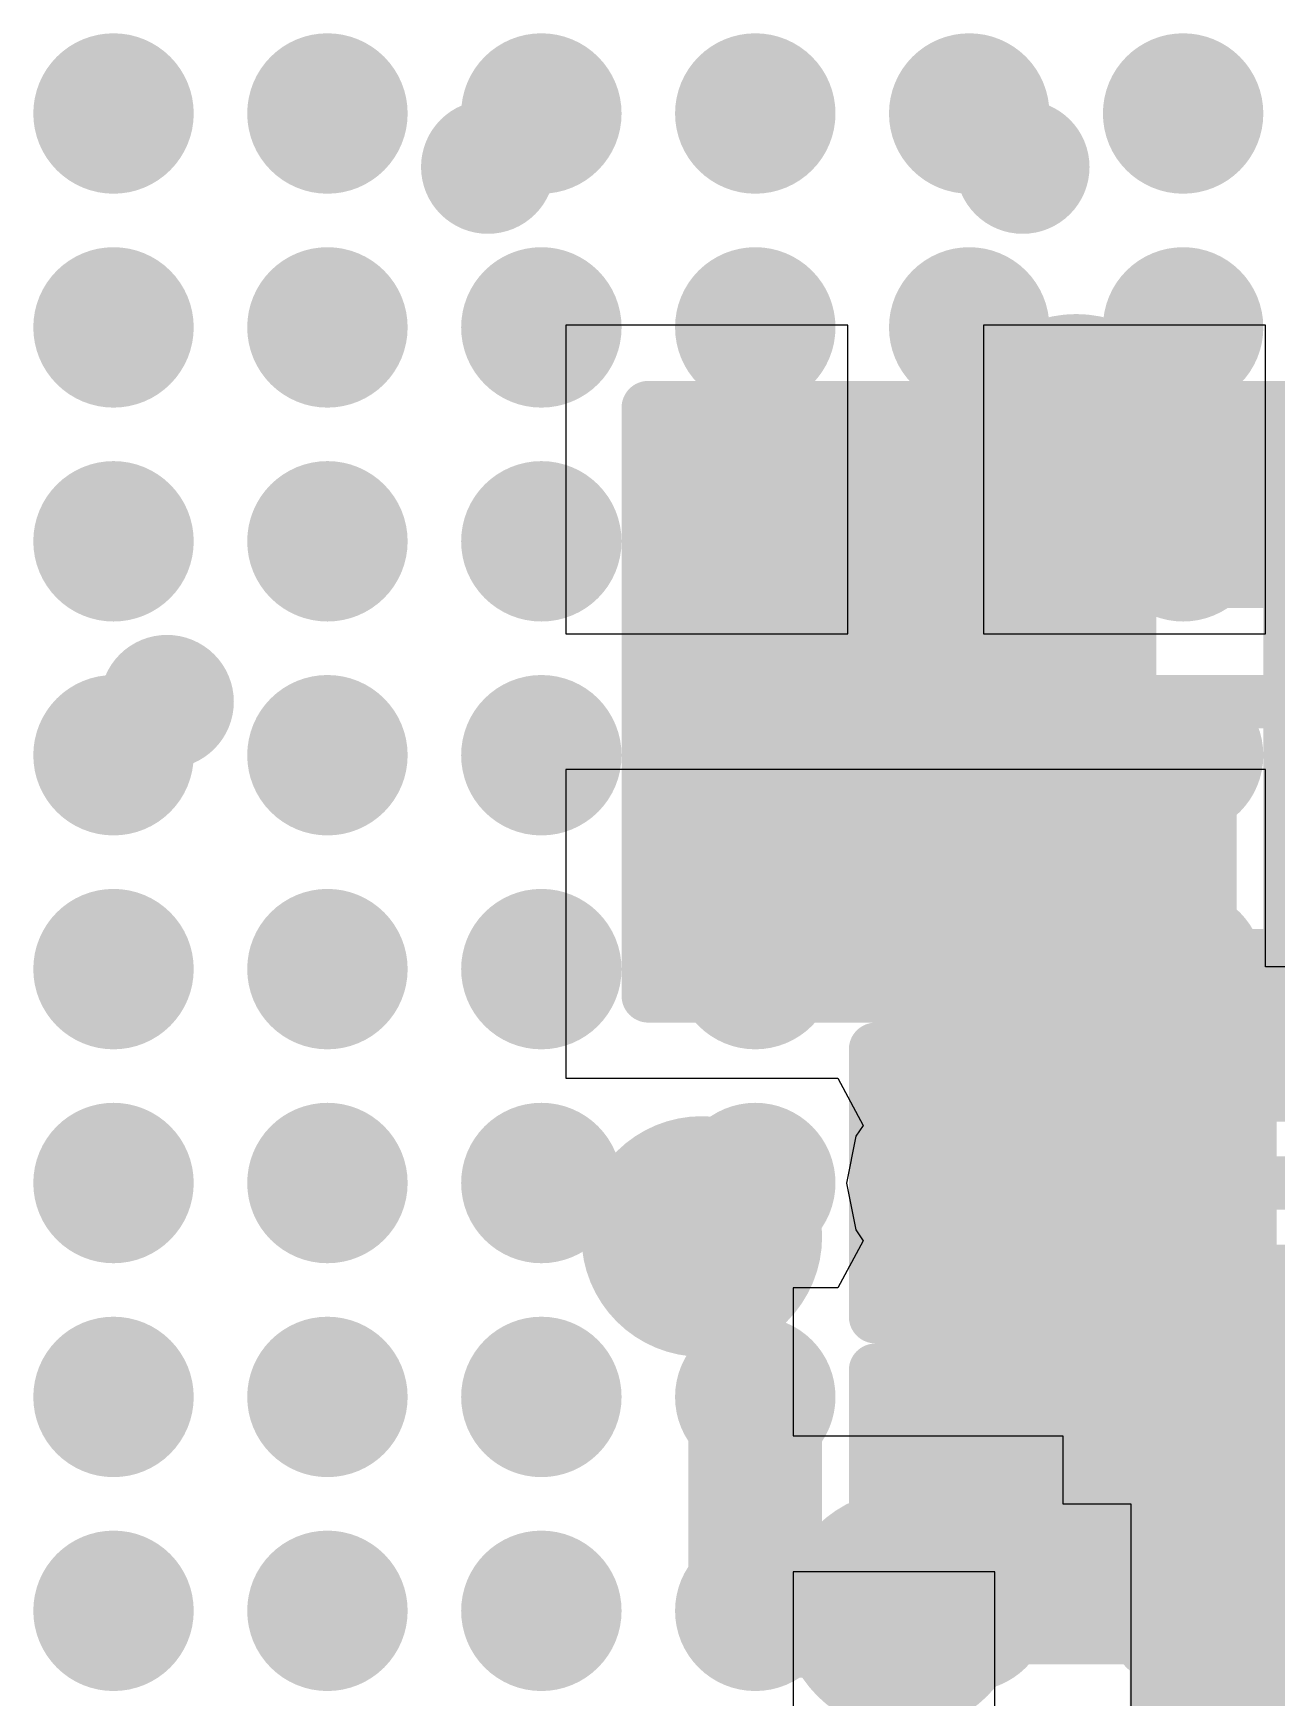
# Model space of a CAD drawing. Header units: millimetres. Extents: x 15 to 120, y 22 to 104.
# Drawn here: x 53.25 to 55.575, y 60.838 to 63.95 of the extents above; entities that cross this region are included whole.
import ezdxf

# ---------------------------------------------------------------- set-up
doc = ezdxf.new("R2010")
doc.units = ezdxf.units.MM
for name, color, linetype in [('BottomLayer', 5, 'Continuous'), ('BottomPaste', 16, 'Continuous'), ('BottomSolder', 6, 'Continuous'), ('Mechanical13', 56, 'Continuous'), ('Mechanical15', 56, 'Continuous'), ('MultiLayer', 9, 'Continuous'), ('TopLayer', 1, 'Continuous'), ('TopPaste', 8, 'Continuous'), ('TopSolder', 216, 'Continuous')]:
    doc.layers.add(name, color=color, linetype=linetype)

msp = doc.modelspace()

# ---------------------------------------------------------------- linework, layer by layer
at = {"layer": 'BottomLayer'}
for p, q in [((54.77299942, 63.40400578), (54.24600022, 63.40400578)), ((54.24600022, 63.40400578), (54.24600022, 62.82700668)), ((54.77299942, 62.82700668), (54.77299942, 63.40400578)), ((55.55399861999999, 63.40400578), (55.02699942, 63.40400578)), ((55.02699942, 63.40400578), (55.02699942, 62.82700668)), ((55.55399861999999, 62.82700668), (55.55399861999999, 63.40400578)), ((54.24600022, 62.82700668), (54.77299942, 62.82700668)), ((55.02699942, 62.82700668), (55.55399861999999, 62.82700668)), ((55.55399861999999, 62.57300668), (54.24600022, 62.57300668)), ((54.24600022, 62.57300668), (54.24600022, 61.99600758)), ((55.55399861999999, 62.20399548), (55.55399861999999, 62.57300668)), ((55.80000016, 62.20399548), (55.55399861999999, 62.20399548)), ((54.24600022, 61.99600758), (54.7542974, 61.99600758)), ((54.7542974, 61.99600758), (54.80143726, 61.9078137)), ((54.80143726, 61.9078137), (54.78805908, 61.88779088)), ((54.78805908, 61.88779088), (54.77059658, 61.80000086)), ((54.77059658, 61.80000086), (54.78805908, 61.71221084)), ((54.80143218, 61.69219818), (54.75429232, 61.6040043)), ((54.78805908, 61.71221084), (54.80143218, 61.69219818)), ((54.75429232, 61.6040043), (54.6709981, 61.6040043)), ((54.6709981, 61.6040043), (54.6709981, 61.3270046)), ((54.6709981, 61.3270046), (55.1749976, 61.3270046)), ((55.1749976, 61.3270046), (55.1749976, 61.2000046)), ((55.1749976, 61.2000046), (55.3019976, 61.2000046)), ((55.3019976, 61.2000046), (55.3019976, 60.7960049)), ((55.0479976, 61.0730046), (54.6709981, 61.0730046)), ((54.6709981, 61.0730046), (54.6709981, 60.7960049)), ((55.0479976, 60.7960049), (55.0479976, 61.0730046))]:
    msp.add_line(p, q, dxfattribs=at)
for points, const_width in [([(54.03750178, 63.6999996, 1), (54.16250025999999, 63.6999996, 1)], 0.12499848), ([(55.03749978, 63.6999996, 1), (55.16249826, 63.6999996, 1)], 0.12499848), ([(54.53750077999999, 63.02499967999999, 1), (54.66249926, 63.02499967999999, 1)], 0.12499848), ([(54.93750252, 63.000001, 1), (55.062501, 63.000001, 1)], 0.12499848), ([(53.43750043999999, 62.70000159999999, 1), (53.56249892, 62.70000159999999, 1)], 0.12499848), ([(54.56250199999999, 62.37500098, 1), (54.68750048, 62.37500098, 1)], 0.12499848), ([(55.11250089999999, 62.37500098, 1), (55.23749938, 62.37500098, 1)], 0.12499848), ([(54.93750252, 61.80000086, 1), (55.062501, 61.80000086, 1)], 0.12499848), ([(55.31249542, 61.79999578, 1), (55.4374939, 61.79999578, 1)], 0.12499848), ([(55.19999374, 61.79999578, 1), (55.29999354, 61.79999578, 1)], 0.0999998), ([(55.32499476, 61.79999578, 1), (55.42499455999999, 61.79999578, 1)], 0.0999998), ([(55.062501, 61.20000206, 1), (55.18749948, 61.20000206, 1)], 0.12499848), ([(55.3125005, 61.20000206, 1), (55.43749897999999, 61.20000206, 1)], 0.12499848)]:
    msp.add_lwpolyline(points, format="xyb", close=True, dxfattribs=dict(at, const_width=const_width))
at = {"layer": 'BottomLayer', "const_width": 0.1999996}
msp.add_lwpolyline([(55.24999364, 61.79999578), (55.37499466, 61.79999578)], dxfattribs=at)
at = {"layer": 'BottomLayer'}
for points in [[(55.29999862, 62.25000757999999), (55.29999862, 63.15000577999999), (54.50000022, 62.25000757999999), (54.50000022, 63.15000577999999)], [(54.92499302, 61.94999548), (54.92499302, 61.64999607999999), (55.42499202, 61.94999548), (55.42499202, 61.64999607999999)], [(55.4249971, 61.0500049), (55.4249971, 61.35000429999999), (54.9249981, 61.0500049), (54.9249981, 61.35000429999999)]]:
    msp.add_solid(points, dxfattribs=at)
at = {"layer": 'BottomPaste'}
for points in [[(55.29999862, 62.25000757999999), (55.29999862, 63.15000577999999), (54.50000022, 62.25000757999999), (54.50000022, 63.15000577999999)], [(55.29999862, 62.25000757999999), (55.29999862, 63.15000577999999), (54.50000022, 62.25000757999999), (54.50000022, 63.15000577999999)], [(54.92499302, 61.94999548), (54.92499302, 61.64999607999999), (55.42499202, 61.94999548), (55.42499202, 61.64999607999999)], [(54.92499302, 61.94999548), (54.92499302, 61.64999607999999), (55.42499202, 61.94999548), (55.42499202, 61.64999607999999)], [(55.4249971, 61.0500049), (55.4249971, 61.35000429999999), (54.9249981, 61.0500049), (54.9249981, 61.35000429999999)], [(55.4249971, 61.0500049), (55.4249971, 61.35000429999999), (54.9249981, 61.0500049), (54.9249981, 61.35000429999999)]]:
    msp.add_solid(points, dxfattribs=at)
at = {"layer": 'BottomSolder'}
for points in [[(55.34999852, 62.20000768), (55.34999852, 63.20000568), (54.45000031999999, 62.20000768), (54.45000031999999, 63.20000568)], [(55.34999852, 62.20000768), (55.34999852, 63.20000568), (54.45000031999999, 62.20000768), (54.45000031999999, 63.20000568)], [(54.87499312, 61.99999537999999), (54.87499312, 61.59999618), (55.47499191999999, 61.99999537999999), (55.47499191999999, 61.59999618)], [(54.87499312, 61.99999537999999), (54.87499312, 61.59999618), (55.47499191999999, 61.99999537999999), (55.47499191999999, 61.59999618)], [(55.47499699999999, 61.00000499999999), (55.47499699999999, 61.4000042), (54.8749982, 61.00000499999999), (54.8749982, 61.4000042)], [(55.47499699999999, 61.00000499999999), (55.47499699999999, 61.4000042), (54.8749982, 61.00000499999999), (54.8749982, 61.4000042)]]:
    msp.add_solid(points, dxfattribs=at)
at = {"layer": 'Mechanical13', "const_width": 0.0999998}
for points in [[(54.7249985, 63.17500699999999), (56.47500007999999, 63.17500699999999)], [(54.7249985, 62.22500635999999), (54.7249985, 63.17500699999999)], [(54.7249985, 62.22500635999999), (56.47500007999999, 62.22500635999999)], [(55.20999372, 61.96499418), (55.84001532, 61.96499418)], [(55.20999372, 61.63499737999999), (55.20999372, 61.96499418)], [(55.20999372, 61.63499737999999), (55.84001532, 61.63499737999999)], [(55.20999879999999, 61.03500365999999), (55.20999879999999, 61.36500554)], [(55.20999879999999, 61.36500554), (55.83999754, 61.36500554)], [(55.20999879999999, 61.03500365999999), (55.83999754, 61.03500365999999)]]:
    msp.add_lwpolyline(points, dxfattribs=at)
at = {"layer": 'Mechanical13', "const_width": 0.0499999}
for points in [[(54.69999982, 63.17500699999999, 1), (54.74999717999999, 63.17500699999999, 1)], [(54.69999982, 63.17500699999999, 1), (54.74999717999999, 63.17500699999999, 1)], [(54.69999982, 62.22500635999999, 1), (54.74999717999999, 62.22500635999999, 1)], [(54.69999982, 62.22500635999999, 1), (54.74999717999999, 62.22500635999999, 1)], [(55.18499504, 61.96499418, 1), (55.2349924, 61.96499418, 1)], [(55.18499504, 61.96499418, 1), (55.2349924, 61.96499418, 1)], [(55.18499504, 61.63499737999999, 1), (55.2349924, 61.63499737999999, 1)], [(55.18499504, 61.63499737999999, 1), (55.2349924, 61.63499737999999, 1)], [(55.18500012, 61.36500554, 1), (55.23499748, 61.36500554, 1)], [(55.18500012, 61.36500554, 1), (55.23499748, 61.36500554, 1)], [(55.18500012, 61.03500365999999, 1), (55.23499748, 61.03500365999999, 1)], [(55.18500012, 61.03500365999999, 1), (55.23499748, 61.03500365999999, 1)]]:
    msp.add_lwpolyline(points, format="xyb", close=True, dxfattribs=at)
at = {"layer": 'Mechanical15', "const_width": 0.0999998}
for points in [[(54.40000042, 63.25000558), (56.79999815999999, 63.25000558)], [(54.40000042, 62.15000524), (54.40000042, 63.25000558)], [(55.59999801999999, 62.22500635999999), (55.59999801999999, 63.17500699999999)], [(55.12500024, 62.70000667999999), (56.07499833999999, 62.70000667999999)], [(54.40000042, 62.15000524), (56.79999815999999, 62.15000524)], [(54.82498052, 62.04998258), (56.22497772, 62.04998258)], [(54.82498052, 61.55000897999999), (54.82498052, 62.04998258)], [(55.52500452, 61.63499737999999), (55.52500452, 61.96499418)], [(55.36000611999999, 61.79999578), (55.69000292, 61.79999578)], [(54.82498052, 61.55000897999999), (56.22497772, 61.55000897999999)], [(54.8249983, 60.9500051), (54.8249983, 61.45000409999999)], [(54.8249983, 61.45000409999999), (56.22499804, 61.45000409999999)], [(55.52499943999999, 61.03500365999999), (55.52499943999999, 61.36500554)], [(55.3599985, 61.2000046), (55.68999784, 61.2000046)], [(54.8249983, 60.9500051), (56.22499804, 60.9500051)]]:
    msp.add_lwpolyline(points, dxfattribs=at)
at = {"layer": 'Mechanical15', "const_width": 0.0499999}
for points in [[(54.37500173999999, 63.25000558, 1), (54.42499909999999, 63.25000558, 1)], [(54.37500173999999, 63.25000558, 1), (54.42499909999999, 63.25000558, 1)], [(55.57499934, 63.17500699999999, 1), (55.6249967, 63.17500699999999, 1)], [(55.10000156, 62.70000667999999, 1), (55.14999891999999, 62.70000667999999, 1)], [(55.57499934, 62.22500635999999, 1), (55.6249967, 62.22500635999999, 1)], [(54.37500173999999, 62.15000524, 1), (54.42499909999999, 62.15000524, 1)], [(54.37500173999999, 62.15000524, 1), (54.42499909999999, 62.15000524, 1)], [(54.79998183999999, 62.04998258, 1), (54.8499792, 62.04998258, 1)], [(54.79998183999999, 62.04998258, 1), (54.8499792, 62.04998258, 1)], [(55.50000584, 61.96499418, 1), (55.5500032, 61.96499418, 1)], [(55.33500744, 61.79999578, 1), (55.3850048, 61.79999578, 1)], [(55.50000584, 61.63499737999999, 1), (55.5500032, 61.63499737999999, 1)], [(54.79998183999999, 61.55000897999999, 1), (54.8499792, 61.55000897999999, 1)], [(54.79998183999999, 61.55000897999999, 1), (54.8499792, 61.55000897999999, 1)], [(54.79999961999999, 61.45000409999999, 1), (54.84999698, 61.45000409999999, 1)], [(54.79999961999999, 61.45000409999999, 1), (54.84999698, 61.45000409999999, 1)], [(55.50000076, 61.36500554, 1), (55.54999812, 61.36500554, 1)], [(55.33499982, 61.2000046, 1), (55.38499718, 61.2000046, 1)], [(55.50000076, 61.03500365999999, 1), (55.54999812, 61.03500365999999, 1)], [(54.79999961999999, 60.9500051, 1), (54.84999698, 60.9500051, 1)], [(54.79999961999999, 60.9500051, 1), (54.84999698, 60.9500051, 1)]]:
    msp.add_lwpolyline(points, format="xyb", close=True, dxfattribs=at)
at = {"layer": 'MultiLayer'}
for points, const_width in [([(53.33750063999999, 63.7999994, 1), (53.46249912, 63.7999994, 1)], 0.12499848), ([(53.73750238, 63.7999994, 1), (53.86250086, 63.7999994, 1)], 0.12499848), ([(54.13750158, 63.80000193999999, 1), (54.26250005999999, 63.80000193999999, 1)], 0.12499848), ([(54.53750077999999, 63.80000193999999, 1), (54.66249926, 63.80000193999999, 1)], 0.12499848), ([(54.93750252, 63.80000193999999, 1), (55.062501, 63.80000193999999, 1)], 0.12499848), ([(55.33750172, 63.80000193999999, 1), (55.46250019999999, 63.80000193999999, 1)], 0.12499848), ([(54.03750178, 63.6999996, 1), (54.16250025999999, 63.6999996, 1)], 0.12499848), ([(55.03749978, 63.6999996, 1), (55.16249826, 63.6999996, 1)], 0.12499848), ([(53.33750063999999, 63.40000019999999, 1), (53.46249912, 63.40000019999999, 1)], 0.12499848), ([(53.73750238, 63.40000019999999, 1), (53.86250086, 63.40000019999999, 1)], 0.12499848), ([(54.13750158, 63.40000019999999, 1), (54.26250005999999, 63.40000019999999, 1)], 0.12499848), ([(54.53750077999999, 63.40000019999999, 1), (54.66249926, 63.40000019999999, 1)], 0.12499848), ([(54.93750252, 63.40000019999999, 1), (55.062501, 63.40000019999999, 1)], 0.12499848), ([(55.33750172, 63.40000019999999, 1), (55.46250019999999, 63.40000019999999, 1)], 0.12499848), ([(55.08750222, 63.2000006, 1), (55.3125005, 63.2000006, 1)], 0.22499828), ([(53.33750063999999, 63.000001, 1), (53.46249912, 63.000001, 1)], 0.12499848), ([(53.73750238, 63.000001, 1), (53.86250086, 63.000001, 1)], 0.12499848), ([(54.13750158, 63.000001, 1), (54.26250005999999, 63.000001, 1)], 0.12499848), ([(54.53750077999999, 63.02499967999999, 1), (54.66249926, 63.02499967999999, 1)], 0.12499848), ([(54.53750077999999, 63.000001, 1), (54.66249926, 63.000001, 1)], 0.12499848), ([(54.93750252, 63.000001, 1), (55.062501, 63.000001, 1)], 0.12499848), ([(54.93750252, 63.000001, 1), (55.062501, 63.000001, 1)], 0.12499848), ([(55.33750172, 63.00000353999999, 1), (55.46250019999999, 63.00000353999999, 1)], 0.12499848), ([(53.43750043999999, 62.70000159999999, 1), (53.56249892, 62.70000159999999, 1)], 0.12499848), ([(53.33750063999999, 62.59999926, 1), (53.46249912, 62.59999926, 1)], 0.12499848), ([(53.73750238, 62.60000179999999, 1), (53.86250086, 62.60000179999999, 1)], 0.12499848), ([(54.13750158, 62.59999926, 1), (54.26250005999999, 62.59999926, 1)], 0.12499848), ([(54.53750077999999, 62.60000179999999, 1), (54.66249926, 62.60000179999999, 1)], 0.12499848), ([(54.93749998, 62.60000179999999, 1), (55.06249845999999, 62.60000179999999, 1)], 0.12499848), ([(55.33750172, 62.60000179999999, 1), (55.46250019999999, 62.60000179999999, 1)], 0.12499848), ([(55.08750222, 62.39999966, 1), (55.3125005, 62.39999966, 1)], 0.22499828), ([(54.56250199999999, 62.37500098, 1), (54.68750048, 62.37500098, 1)], 0.12499848), ([(55.11250089999999, 62.37500098, 1), (55.23749938, 62.37500098, 1)], 0.12499848), ([(53.33750063999999, 62.20000005999999, 1), (53.46249912, 62.20000005999999, 1)], 0.12499848), ([(54.13750158, 62.20000005999999, 1), (54.26250005999999, 62.20000005999999, 1)], 0.12499848), ([(54.53750077999999, 62.20000005999999, 1), (54.66249926, 62.20000005999999, 1)], 0.12499848), ([(54.93749998, 62.2000026, 1), (55.06249845999999, 62.2000026, 1)], 0.12499848), ([(55.33750172, 62.2000026, 1), (55.46250019999999, 62.2000026, 1)], 0.12499848), ([(55.08749967999999, 62.00000046, 1), (55.31249795999999, 62.00000046, 1)], 0.22499828), ([(53.33750063999999, 61.80000086, 1), (53.46249912, 61.80000086, 1)], 0.12499848), ([(53.73750238, 61.80000086, 1), (53.86250086, 61.80000086, 1)], 0.12499848), ([(54.13750158, 61.80000086, 1), (54.26250005999999, 61.80000086, 1)], 0.12499848), ([(54.38750108, 61.70000106, 1), (54.61249935999999, 61.70000106, 1)], 0.22499828), ([(54.53750077999999, 61.80000086, 1), (54.66249926, 61.80000086, 1)], 0.12499848), ([(54.93749998, 61.80000339999999, 1), (55.06249845999999, 61.80000339999999, 1)], 0.12499848), ([(54.93750252, 61.80000086, 1), (55.062501, 61.80000086, 1)], 0.12499848), ([(55.31249542, 61.79999578, 1), (55.4374939, 61.79999578, 1)], 0.12499848), ([(55.33750172, 61.80000339999999, 1), (55.46250019999999, 61.80000339999999, 1)], 0.12499848), ([(55.08750222, 61.57500004, 1), (55.3125005, 61.57500004, 1)], 0.22499828), ([(53.33750063999999, 61.40000165999999, 1), (53.46249912, 61.40000165999999, 1)], 0.12499848), ([(53.73750238, 61.40000165999999, 1), (53.86250086, 61.40000165999999, 1)], 0.12499848), ([(54.13750158, 61.40000165999999, 1), (54.26250005999999, 61.40000165999999, 1)], 0.12499848), ([(54.53750077999999, 61.40000165999999, 1), (54.66249926, 61.40000165999999, 1)], 0.12499848), ([(54.93749998, 61.40000165999999, 1), (55.06249845999999, 61.40000165999999, 1)], 0.12499848), ([(55.33750172, 61.40000165999999, 1), (55.46250019999999, 61.40000165999999, 1)], 0.12499848), ([(55.48750141999999, 61.20000206, 1), (55.7124997, 61.20000206, 1)], 0.22499828), ([(55.062501, 61.20000206, 1), (55.18749948, 61.20000206, 1)], 0.12499848), ([(55.3125005, 61.20000206, 1), (55.43749897999999, 61.20000206, 1)], 0.12499848), ([(54.7625016, 60.99999991999999, 1), (54.98749987999999, 60.99999991999999, 1)], 0.22499828), ([(53.33750063999999, 60.99999991999999, 1), (53.46249912, 60.99999991999999, 1)], 0.12499848), ([(53.73750238, 60.99999991999999, 1), (53.86250086, 60.99999991999999, 1)], 0.12499848), ([(54.13750158, 60.99999991999999, 1), (54.26250005999999, 60.99999991999999, 1)], 0.12499848), ([(54.53750077999999, 61.00000246, 1), (54.66249926, 61.00000246, 1)], 0.12499848), ([(54.93749998, 61.00000246, 1), (55.06249845999999, 61.00000246, 1)], 0.12499848), ([(55.33750172, 61.00000246, 1), (55.46250019999999, 61.00000246, 1)], 0.12499848), ([(55.48750141999999, 60.80000032, 1), (55.7124997, 60.80000032, 1)], 0.22499828)]:
    msp.add_lwpolyline(points, format="xyb", close=True, dxfattribs=dict(at, const_width=const_width))
at = {"layer": 'TopLayer'}
for points, const_width in [([(53.3250013, 63.80000193999999, 1), (53.47499845999999, 63.80000193999999, 1)], 0.1499997), ([(53.7250005, 63.80000193999999, 1), (53.87499766, 63.80000193999999, 1)], 0.1499997), ([(54.12500223999999, 63.80000193999999, 1), (54.2749994, 63.80000193999999, 1)], 0.1499997), ([(54.52500144, 63.80000193999999, 1), (54.6749986, 63.80000193999999, 1)], 0.1499997), ([(54.92500064, 63.80000193999999, 1), (55.0749978, 63.80000193999999, 1)], 0.1499997), ([(55.32500237999999, 63.80000193999999, 1), (55.47499954, 63.80000193999999, 1)], 0.1499997), ([(54.13750158, 63.80000193999999, 1), (54.26250005999999, 63.80000193999999, 1)], 0.12499848), ([(54.53750077999999, 63.80000193999999, 1), (54.66249926, 63.80000193999999, 1)], 0.12499848), ([(54.93750252, 63.80000193999999, 1), (55.062501, 63.80000193999999, 1)], 0.12499848), ([(55.33750172, 63.80000193999999, 1), (55.46250019999999, 63.80000193999999, 1)], 0.12499848), ([(53.3250013, 63.40000274, 1), (53.47499845999999, 63.40000274, 1)], 0.1499997), ([(53.7250005, 63.40000274, 1), (53.87499766, 63.40000274, 1)], 0.1499997), ([(54.12500223999999, 63.40000274, 1), (54.2749994, 63.40000274, 1)], 0.1499997), ([(54.52500144, 63.40000274, 1), (54.6749986, 63.40000274, 1)], 0.1499997), ([(54.92500064, 63.40000274, 1), (55.0749978, 63.40000274, 1)], 0.1499997), ([(55.32500237999999, 63.40000274, 1), (55.47499954, 63.40000274, 1)], 0.1499997), ([(54.53750077999999, 63.40000019999999, 1), (54.66249926, 63.40000019999999, 1)], 0.12499848), ([(53.3250013, 63.00000353999999, 1), (53.47499845999999, 63.00000353999999, 1)], 0.1499997), ([(53.7250005, 63.00000353999999, 1), (53.87499766, 63.00000353999999, 1)], 0.1499997), ([(53.73749984, 63.00000353999999, 1), (53.86249832, 63.00000353999999, 1)], 0.12499848), ([(53.73749984, 63.000001, 1), (53.86249832, 63.000001, 1)], 0.12499848), ([(53.73749984, 63.000001, 1), (53.86249832, 63.000001, 1)], 0.12499848), ([(53.73750238, 63.000001, 1), (53.86250086, 63.000001, 1)], 0.12499848), ([(53.73750238, 63.000001, 1), (53.86250086, 63.000001, 1)], 0.12499848), ([(54.12500223999999, 63.00000353999999, 1), (54.2749994, 63.00000353999999, 1)], 0.1499997), ([(54.52500144, 63.00000353999999, 1), (54.6749986, 63.00000353999999, 1)], 0.1499997), ([(54.53750077999999, 63.000001, 1), (54.66249926, 63.000001, 1)], 0.12499848), ([(54.92500064, 63.00000353999999, 1), (55.0749978, 63.00000353999999, 1)], 0.1499997), ([(54.93749998, 63.00000353999999, 1), (55.06249845999999, 63.00000353999999, 1)], 0.12499848), ([(54.93749998, 63.00000353999999, 1), (55.06249845999999, 63.00000353999999, 1)], 0.12499848), ([(54.93749998, 63.000001, 1), (55.06249845999999, 63.000001, 1)], 0.12499848), ([(54.93749998, 63.000001, 1), (55.06249845999999, 63.000001, 1)], 0.12499848), ([(54.93750252, 63.000001, 1), (55.062501, 63.000001, 1)], 0.12499848), ([(54.93750252, 63.000001, 1), (55.062501, 63.000001, 1)], 0.12499848), ([(55.32500237999999, 63.00000353999999, 1), (55.47499954, 63.00000353999999, 1)], 0.1499997), ([(55.33750172, 63.00000353999999, 1), (55.46250019999999, 63.00000353999999, 1)], 0.12499848), ([(55.33750172, 63.00000353999999, 1), (55.46250019999999, 63.00000353999999, 1)], 0.12499848), ([(55.33750172, 63.00000353999999, 1), (55.46250019999999, 63.00000353999999, 1)], 0.12499848), ([(54.58500132, 63.00000353999999, 1), (54.61499872, 63.00000353999999, 1)], 0.02999994), ([(54.58500132, 63.000001, 1), (54.61499872, 63.000001, 1)], 0.02999994), ([(53.3250013, 62.60000179999999, 1), (53.47499845999999, 62.60000179999999, 1)], 0.1499997), ([(53.7250005, 62.60000179999999, 1), (53.87499766, 62.60000179999999, 1)], 0.1499997), ([(54.12500223999999, 62.60000179999999, 1), (54.2749994, 62.60000179999999, 1)], 0.1499997), ([(54.52500144, 62.60000179999999, 1), (54.6749986, 62.60000179999999, 1)], 0.1499997), ([(54.92500064, 62.60000179999999, 1), (55.0749978, 62.60000179999999, 1)], 0.1499997), ([(55.32500237999999, 62.60000179999999, 1), (55.47499954, 62.60000179999999, 1)], 0.1499997), ([(53.73749984, 62.60000179999999, 1), (53.86249832, 62.60000179999999, 1)], 0.12499848), ([(53.73750238, 62.60000179999999, 1), (53.86250086, 62.60000179999999, 1)], 0.12499848), ([(53.73750238, 62.60000179999999, 1), (53.86250086, 62.60000179999999, 1)], 0.12499848), ([(54.53750077999999, 62.60000179999999, 1), (54.66249926, 62.60000179999999, 1)], 0.12499848), ([(54.93749998, 62.60000179999999, 1), (55.06249845999999, 62.60000179999999, 1)], 0.12499848), ([(55.33750172, 62.60000179999999, 1), (55.46250019999999, 62.60000179999999, 1)], 0.12499848), ([(54.94999932, 62.60000179999999, 1), (55.04999912, 62.60000179999999, 1)], 0.0999998), ([(54.94999932, 62.60000179999999, 1), (55.04999912, 62.60000179999999, 1)], 0.0999998), ([(55.35000106, 62.60000179999999, 1), (55.45000086, 62.60000179999999, 1)], 0.0999998), ([(55.35000106, 62.60000179999999, 1), (55.45000086, 62.60000179999999, 1)], 0.0999998), ([(53.3250013, 62.2000026, 1), (53.47499845999999, 62.2000026, 1)], 0.1499997), ([(53.7250005, 62.2000026, 1), (53.87499766, 62.2000026, 1)], 0.1499997), ([(54.12500223999999, 62.2000026, 1), (54.2749994, 62.2000026, 1)], 0.1499997), ([(54.52500144, 62.2000026, 1), (54.6749986, 62.2000026, 1)], 0.1499997), ([(54.92500064, 62.2000026, 1), (55.0749978, 62.2000026, 1)], 0.1499997), ([(55.32500237999999, 62.2000026, 1), (55.47499954, 62.2000026, 1)], 0.1499997), ([(54.13750158, 62.20000005999999, 1), (54.26250005999999, 62.20000005999999, 1)], 0.12499848), ([(54.53750077999999, 62.20000005999999, 1), (54.66249926, 62.20000005999999, 1)], 0.12499848), ([(54.93749998, 62.2000026, 1), (55.06249845999999, 62.2000026, 1)], 0.12499848), ([(55.33750172, 62.2000026, 1), (55.46250019999999, 62.2000026, 1)], 0.12499848), ([(54.55000012, 62.2000026, 1), (54.64999992, 62.2000026, 1)], 0.0999998), ([(54.55000012, 62.20000005999999, 1), (54.64999992, 62.20000005999999, 1)], 0.0999998), ([(54.94999932, 62.2000026, 1), (55.04999912, 62.2000026, 1)], 0.0999998), ([(54.94999932, 62.2000026, 1), (55.04999912, 62.2000026, 1)], 0.0999998), ([(54.94999932, 62.2000026, 1), (55.04999912, 62.2000026, 1)], 0.0999998), ([(55.35000106, 62.2000026, 1), (55.45000086, 62.2000026, 1)], 0.0999998), ([(55.35000106, 62.2000026, 1), (55.45000086, 62.2000026, 1)], 0.0999998), ([(55.35000106, 62.2000026, 1), (55.45000086, 62.2000026, 1)], 0.0999998), ([(54.17500214, 62.2000026, 1), (54.2249995, 62.2000026, 1)], 0.0499999), ([(54.17500214, 62.20000005999999, 1), (54.2249995, 62.20000005999999, 1)], 0.0499999), ([(53.3250013, 61.80000339999999, 1), (53.47499845999999, 61.80000339999999, 1)], 0.1499997), ([(53.7250005, 61.80000339999999, 1), (53.87499766, 61.80000339999999, 1)], 0.1499997), ([(54.12500223999999, 61.80000339999999, 1), (54.2749994, 61.80000339999999, 1)], 0.1499997), ([(54.52500144, 61.80000339999999, 1), (54.6749986, 61.80000339999999, 1)], 0.1499997), ([(54.92500064, 61.80000339999999, 1), (55.0749978, 61.80000339999999, 1)], 0.1499997), ([(55.32500237999999, 61.80000339999999, 1), (55.47499954, 61.80000339999999, 1)], 0.1499997), ([(53.73749984, 61.80000339999999, 1), (53.86249832, 61.80000339999999, 1)], 0.12499848), ([(53.73750238, 61.80000086, 1), (53.86250086, 61.80000086, 1)], 0.12499848), ([(53.73750238, 61.80000086, 1), (53.86250086, 61.80000086, 1)], 0.12499848), ([(54.53750077999999, 61.80000086, 1), (54.66249926, 61.80000086, 1)], 0.12499848), ([(54.93749998, 61.80000339999999, 1), (55.06249845999999, 61.80000339999999, 1)], 0.12499848), ([(55.33750172, 61.80000339999999, 1), (55.46250019999999, 61.80000339999999, 1)], 0.12499848), ([(54.94999932, 61.80000339999999, 1), (55.04999912, 61.80000339999999, 1)], 0.0999998), ([(54.94999932, 61.80000339999999, 1), (55.04999912, 61.80000339999999, 1)], 0.0999998), ([(54.94999932, 61.80000339999999, 1), (55.04999912, 61.80000339999999, 1)], 0.0999998), ([(55.35000106, 61.80000339999999, 1), (55.45000086, 61.80000339999999, 1)], 0.0999998), ([(55.35000106, 61.80000339999999, 1), (55.45000086, 61.80000339999999, 1)], 0.0999998), ([(55.35000106, 61.80000339999999, 1), (55.45000086, 61.80000339999999, 1)], 0.0999998), ([(54.57500134, 61.80000339999999, 1), (54.6249987, 61.80000339999999, 1)], 0.0499999), ([(54.57500134, 61.80000086, 1), (54.6249987, 61.80000086, 1)], 0.0499999), ([(53.3250013, 61.40000165999999, 1), (53.47499845999999, 61.40000165999999, 1)], 0.1499997), ([(53.7250005, 61.40000165999999, 1), (53.87499766, 61.40000165999999, 1)], 0.1499997), ([(54.12500223999999, 61.40000165999999, 1), (54.2749994, 61.40000165999999, 1)], 0.1499997), ([(54.52500144, 61.40000165999999, 1), (54.6749986, 61.40000165999999, 1)], 0.1499997), ([(54.92500064, 61.40000165999999, 1), (55.0749978, 61.40000165999999, 1)], 0.1499997), ([(55.32500237999999, 61.40000165999999, 1), (55.47499954, 61.40000165999999, 1)], 0.1499997), ([(53.33750063999999, 61.40000165999999, 1), (53.46249912, 61.40000165999999, 1)], 0.12499848), ([(54.13750158, 61.40000165999999, 1), (54.26250005999999, 61.40000165999999, 1)], 0.12499848), ([(54.53750077999999, 61.40000165999999, 1), (54.66249926, 61.40000165999999, 1)], 0.12499848), ([(54.53750077999999, 61.40000165999999, 1), (54.66249926, 61.40000165999999, 1)], 0.12499848), ([(54.93749998, 61.40000165999999, 1), (55.06249845999999, 61.40000165999999, 1)], 0.12499848), ([(55.33750172, 61.40000165999999, 1), (55.46250019999999, 61.40000165999999, 1)], 0.12499848), ([(54.94999932, 61.40000165999999, 1), (55.04999912, 61.40000165999999, 1)], 0.0999998), ([(54.94999932, 61.40000165999999, 1), (55.04999912, 61.40000165999999, 1)], 0.0999998), ([(55.35000106, 61.40000165999999, 1), (55.45000086, 61.40000165999999, 1)], 0.0999998), ([(55.35000106, 61.40000165999999, 1), (55.45000086, 61.40000165999999, 1)], 0.0999998), ([(55.35000106, 61.40000165999999, 1), (55.45000086, 61.40000165999999, 1)], 0.0999998), ([(55.35000106, 61.40000165999999, 1), (55.45000086, 61.40000165999999, 1)], 0.0999998), ([(53.3250013, 61.00000246, 1), (53.47499845999999, 61.00000246, 1)], 0.1499997), ([(53.7250005, 61.00000246, 1), (53.87499766, 61.00000246, 1)], 0.1499997), ([(54.12500223999999, 61.00000246, 1), (54.2749994, 61.00000246, 1)], 0.1499997), ([(54.52500144, 61.00000246, 1), (54.6749986, 61.00000246, 1)], 0.1499997), ([(54.92500064, 61.00000246, 1), (55.0749978, 61.00000246, 1)], 0.1499997), ([(55.32500237999999, 61.00000246, 1), (55.47499954, 61.00000246, 1)], 0.1499997), ([(53.33750063999999, 60.99999991999999, 1), (53.46249912, 60.99999991999999, 1)], 0.12499848), ([(54.13750158, 60.99999991999999, 1), (54.26250005999999, 60.99999991999999, 1)], 0.12499848), ([(54.53750077999999, 61.00000246, 1), (54.66249926, 61.00000246, 1)], 0.12499848), ([(54.53750077999999, 61.00000246, 1), (54.66249926, 61.00000246, 1)], 0.12499848), ([(54.53750077999999, 61.00000246, 1), (54.66249926, 61.00000246, 1)], 0.12499848), ([(54.93749998, 61.00000246, 1), (55.06249845999999, 61.00000246, 1)], 0.12499848), ([(54.93749998, 61.00000246, 1), (55.06249845999999, 61.00000246, 1)], 0.12499848), ([(55.33750172, 61.00000246, 1), (55.46250019999999, 61.00000246, 1)], 0.12499848), ([(55.35000106, 61.00000246, 1), (55.45000086, 61.00000246, 1)], 0.0999998), ([(55.35000106, 61.00000246, 1), (55.45000086, 61.00000246, 1)], 0.0999998), ([(55.35000106, 61.00000246, 1), (55.45000086, 61.00000246, 1)], 0.0999998)]:
    msp.add_lwpolyline(points, format="xyb", close=True, dxfattribs=dict(at, const_width=const_width))
for points, const_width in [([(53.79999908, 63.000001), (53.79999908, 63.00000353999999)], 0.2499995), ([(53.79999908, 63.000001), (53.80000162, 63.000001)], 0.2499995), ([(54.99999922, 63.00000353999999), (55.40000096, 63.00000353999999)], 0.2499995), ([(54.99999922, 63.000001), (54.99999922, 63.00000353999999)], 0.2499995), ([(54.99999922, 63.000001), (55.00000176, 63.000001)], 0.2499995), ([(55.40000096, 63.00000353999999), (55.80000016, 63.00000353999999)], 0.2499995), ([(54.60000002, 63.000001), (54.60000002, 63.00000353999999)], 0.05999988), ([(53.79999908, 62.60000179999999), (53.80000162, 62.60000179999999)], 0.2499995), ([(54.99999922, 62.2000026), (54.99999922, 62.60000179999999)], 0.1999996), ([(54.99999922, 62.60000179999999), (55.40000096, 62.60000179999999)], 0.1999996), ([(55.40000096, 62.2000026), (55.40000096, 62.60000179999999)], 0.1999996), ([(54.60000002, 62.20000005999999), (54.60000002, 62.2000026)], 0.1999996), ([(54.99999922, 61.80000339999999), (54.99999922, 62.2000026)], 0.1999996), ([(54.99999922, 62.2000026), (55.40000096, 62.2000026)], 0.1999996), ([(55.40000096, 61.80000339999999), (55.40000096, 62.2000026)], 0.1999996), ([(54.20000082, 62.20000005999999), (54.20000082, 62.2000026)], 0.0999998), ([(53.79999908, 61.80000339999999), (53.80000162, 61.80000086)], 0.2499995), ([(54.99999922, 61.40000165999999), (54.99999922, 61.80000339999999)], 0.1999996), ([(54.99999922, 61.80000339999999), (55.40000096, 61.80000339999999)], 0.1999996), ([(55.40000096, 61.40000165999999), (55.40000096, 61.80000339999999)], 0.1999996), ([(54.60000002, 61.80000086), (54.60000002, 61.80000339999999)], 0.0999998), ([(54.60000002, 61.00000246), (54.60000002, 61.40000165999999)], 0.2499995), ([(54.99999922, 61.40000165999999), (55.40000096, 61.40000165999999)], 0.1999996), ([(55.40000096, 61.00000246), (55.40000096, 61.40000165999999)], 0.1999996), ([(55.40000096, 61.40000165999999), (55.80000016, 61.40000165999999)], 0.1999996), ([(54.60000002, 61.00000246), (54.99999922, 61.00000246)], 0.2499995), ([(55.40000096, 60.60000325999999), (55.40000096, 61.00000246)], 0.1999996), ([(55.40000096, 61.00000246), (55.80000016, 61.00000246)], 0.1999996)]:
    msp.add_lwpolyline(points, dxfattribs=dict(at, const_width=const_width))
at = {"layer": 'TopPaste', "const_width": 0.1499997}
for points in [[(53.3250013, 63.80000193999999, 1), (53.47499845999999, 63.80000193999999, 1)], [(53.3250013, 63.80000193999999, 1), (53.47499845999999, 63.80000193999999, 1)], [(53.7250005, 63.80000193999999, 1), (53.87499766, 63.80000193999999, 1)], [(53.7250005, 63.80000193999999, 1), (53.87499766, 63.80000193999999, 1)], [(54.12500223999999, 63.80000193999999, 1), (54.2749994, 63.80000193999999, 1)], [(54.12500223999999, 63.80000193999999, 1), (54.2749994, 63.80000193999999, 1)], [(54.52500144, 63.80000193999999, 1), (54.6749986, 63.80000193999999, 1)], [(54.52500144, 63.80000193999999, 1), (54.6749986, 63.80000193999999, 1)], [(54.92500064, 63.80000193999999, 1), (55.0749978, 63.80000193999999, 1)], [(54.92500064, 63.80000193999999, 1), (55.0749978, 63.80000193999999, 1)], [(55.32500237999999, 63.80000193999999, 1), (55.47499954, 63.80000193999999, 1)], [(55.32500237999999, 63.80000193999999, 1), (55.47499954, 63.80000193999999, 1)], [(53.3250013, 63.40000274, 1), (53.47499845999999, 63.40000274, 1)], [(53.3250013, 63.40000274, 1), (53.47499845999999, 63.40000274, 1)], [(53.7250005, 63.40000274, 1), (53.87499766, 63.40000274, 1)], [(53.7250005, 63.40000274, 1), (53.87499766, 63.40000274, 1)], [(54.12500223999999, 63.40000274, 1), (54.2749994, 63.40000274, 1)], [(54.12500223999999, 63.40000274, 1), (54.2749994, 63.40000274, 1)], [(54.52500144, 63.40000274, 1), (54.6749986, 63.40000274, 1)], [(54.52500144, 63.40000274, 1), (54.6749986, 63.40000274, 1)], [(54.92500064, 63.40000274, 1), (55.0749978, 63.40000274, 1)], [(54.92500064, 63.40000274, 1), (55.0749978, 63.40000274, 1)], [(55.32500237999999, 63.40000274, 1), (55.47499954, 63.40000274, 1)], [(55.32500237999999, 63.40000274, 1), (55.47499954, 63.40000274, 1)], [(53.3250013, 63.00000353999999, 1), (53.47499845999999, 63.00000353999999, 1)], [(53.3250013, 63.00000353999999, 1), (53.47499845999999, 63.00000353999999, 1)], [(53.7250005, 63.00000353999999, 1), (53.87499766, 63.00000353999999, 1)], [(53.7250005, 63.00000353999999, 1), (53.87499766, 63.00000353999999, 1)], [(54.12500223999999, 63.00000353999999, 1), (54.2749994, 63.00000353999999, 1)], [(54.12500223999999, 63.00000353999999, 1), (54.2749994, 63.00000353999999, 1)], [(54.52500144, 63.00000353999999, 1), (54.6749986, 63.00000353999999, 1)], [(54.52500144, 63.00000353999999, 1), (54.6749986, 63.00000353999999, 1)], [(54.92500064, 63.00000353999999, 1), (55.0749978, 63.00000353999999, 1)], [(54.92500064, 63.00000353999999, 1), (55.0749978, 63.00000353999999, 1)], [(55.32500237999999, 63.00000353999999, 1), (55.47499954, 63.00000353999999, 1)], [(55.32500237999999, 63.00000353999999, 1), (55.47499954, 63.00000353999999, 1)], [(53.3250013, 62.60000179999999, 1), (53.47499845999999, 62.60000179999999, 1)], [(53.3250013, 62.60000179999999, 1), (53.47499845999999, 62.60000179999999, 1)], [(53.7250005, 62.60000179999999, 1), (53.87499766, 62.60000179999999, 1)], [(53.7250005, 62.60000179999999, 1), (53.87499766, 62.60000179999999, 1)], [(54.12500223999999, 62.60000179999999, 1), (54.2749994, 62.60000179999999, 1)], [(54.12500223999999, 62.60000179999999, 1), (54.2749994, 62.60000179999999, 1)], [(54.52500144, 62.60000179999999, 1), (54.6749986, 62.60000179999999, 1)], [(54.52500144, 62.60000179999999, 1), (54.6749986, 62.60000179999999, 1)], [(54.92500064, 62.60000179999999, 1), (55.0749978, 62.60000179999999, 1)], [(54.92500064, 62.60000179999999, 1), (55.0749978, 62.60000179999999, 1)], [(55.32500237999999, 62.60000179999999, 1), (55.47499954, 62.60000179999999, 1)], [(55.32500237999999, 62.60000179999999, 1), (55.47499954, 62.60000179999999, 1)], [(53.3250013, 62.2000026, 1), (53.47499845999999, 62.2000026, 1)], [(53.3250013, 62.2000026, 1), (53.47499845999999, 62.2000026, 1)], [(53.7250005, 62.2000026, 1), (53.87499766, 62.2000026, 1)], [(53.7250005, 62.2000026, 1), (53.87499766, 62.2000026, 1)], [(54.12500223999999, 62.2000026, 1), (54.2749994, 62.2000026, 1)], [(54.12500223999999, 62.2000026, 1), (54.2749994, 62.2000026, 1)], [(54.52500144, 62.2000026, 1), (54.6749986, 62.2000026, 1)], [(54.52500144, 62.2000026, 1), (54.6749986, 62.2000026, 1)], [(54.92500064, 62.2000026, 1), (55.0749978, 62.2000026, 1)], [(54.92500064, 62.2000026, 1), (55.0749978, 62.2000026, 1)], [(55.32500237999999, 62.2000026, 1), (55.47499954, 62.2000026, 1)], [(55.32500237999999, 62.2000026, 1), (55.47499954, 62.2000026, 1)], [(53.3250013, 61.80000339999999, 1), (53.47499845999999, 61.80000339999999, 1)], [(53.3250013, 61.80000339999999, 1), (53.47499845999999, 61.80000339999999, 1)], [(53.7250005, 61.80000339999999, 1), (53.87499766, 61.80000339999999, 1)], [(53.7250005, 61.80000339999999, 1), (53.87499766, 61.80000339999999, 1)], [(54.12500223999999, 61.80000339999999, 1), (54.2749994, 61.80000339999999, 1)], [(54.12500223999999, 61.80000339999999, 1), (54.2749994, 61.80000339999999, 1)], [(54.52500144, 61.80000339999999, 1), (54.6749986, 61.80000339999999, 1)], [(54.52500144, 61.80000339999999, 1), (54.6749986, 61.80000339999999, 1)], [(54.92500064, 61.80000339999999, 1), (55.0749978, 61.80000339999999, 1)], [(54.92500064, 61.80000339999999, 1), (55.0749978, 61.80000339999999, 1)], [(55.32500237999999, 61.80000339999999, 1), (55.47499954, 61.80000339999999, 1)], [(55.32500237999999, 61.80000339999999, 1), (55.47499954, 61.80000339999999, 1)], [(53.3250013, 61.40000165999999, 1), (53.47499845999999, 61.40000165999999, 1)], [(53.3250013, 61.40000165999999, 1), (53.47499845999999, 61.40000165999999, 1)], [(53.7250005, 61.40000165999999, 1), (53.87499766, 61.40000165999999, 1)], [(53.7250005, 61.40000165999999, 1), (53.87499766, 61.40000165999999, 1)], [(54.12500223999999, 61.40000165999999, 1), (54.2749994, 61.40000165999999, 1)], [(54.12500223999999, 61.40000165999999, 1), (54.2749994, 61.40000165999999, 1)], [(54.52500144, 61.40000165999999, 1), (54.6749986, 61.40000165999999, 1)], [(54.52500144, 61.40000165999999, 1), (54.6749986, 61.40000165999999, 1)], [(54.92500064, 61.40000165999999, 1), (55.0749978, 61.40000165999999, 1)], [(54.92500064, 61.40000165999999, 1), (55.0749978, 61.40000165999999, 1)], [(55.32500237999999, 61.40000165999999, 1), (55.47499954, 61.40000165999999, 1)], [(55.32500237999999, 61.40000165999999, 1), (55.47499954, 61.40000165999999, 1)], [(53.3250013, 61.00000246, 1), (53.47499845999999, 61.00000246, 1)], [(53.3250013, 61.00000246, 1), (53.47499845999999, 61.00000246, 1)], [(53.7250005, 61.00000246, 1), (53.87499766, 61.00000246, 1)], [(53.7250005, 61.00000246, 1), (53.87499766, 61.00000246, 1)], [(54.12500223999999, 61.00000246, 1), (54.2749994, 61.00000246, 1)], [(54.12500223999999, 61.00000246, 1), (54.2749994, 61.00000246, 1)], [(54.52500144, 61.00000246, 1), (54.6749986, 61.00000246, 1)], [(54.52500144, 61.00000246, 1), (54.6749986, 61.00000246, 1)], [(54.92500064, 61.00000246, 1), (55.0749978, 61.00000246, 1)], [(54.92500064, 61.00000246, 1), (55.0749978, 61.00000246, 1)], [(55.32500237999999, 61.00000246, 1), (55.47499954, 61.00000246, 1)], [(55.32500237999999, 61.00000246, 1), (55.47499954, 61.00000246, 1)]]:
    msp.add_lwpolyline(points, format="xyb", close=True, dxfattribs=at)
at = {"layer": 'TopSolder', "const_width": 0.10999978}
for points in [[(53.34500126, 63.80000193999999, 1), (53.45499849999999, 63.80000193999999, 1)], [(53.34500126, 63.80000193999999, 1), (53.45499849999999, 63.80000193999999, 1)], [(53.74500046, 63.80000193999999, 1), (53.8549977, 63.80000193999999, 1)], [(53.74500046, 63.80000193999999, 1), (53.8549977, 63.80000193999999, 1)], [(54.1450022, 63.80000193999999, 1), (54.25499944, 63.80000193999999, 1)], [(54.1450022, 63.80000193999999, 1), (54.25499944, 63.80000193999999, 1)], [(54.5450014, 63.80000193999999, 1), (54.65499864, 63.80000193999999, 1)], [(54.5450014, 63.80000193999999, 1), (54.65499864, 63.80000193999999, 1)], [(54.9450006, 63.80000193999999, 1), (55.05499784, 63.80000193999999, 1)], [(54.9450006, 63.80000193999999, 1), (55.05499784, 63.80000193999999, 1)], [(55.34500233999999, 63.80000193999999, 1), (55.45499958, 63.80000193999999, 1)], [(55.34500233999999, 63.80000193999999, 1), (55.45499958, 63.80000193999999, 1)], [(53.34500126, 63.40000274, 1), (53.45499849999999, 63.40000274, 1)], [(53.34500126, 63.40000274, 1), (53.45499849999999, 63.40000274, 1)], [(53.74500046, 63.40000274, 1), (53.8549977, 63.40000274, 1)], [(53.74500046, 63.40000274, 1), (53.8549977, 63.40000274, 1)], [(54.1450022, 63.40000274, 1), (54.25499944, 63.40000274, 1)], [(54.1450022, 63.40000274, 1), (54.25499944, 63.40000274, 1)], [(54.5450014, 63.40000274, 1), (54.65499864, 63.40000274, 1)], [(54.5450014, 63.40000274, 1), (54.65499864, 63.40000274, 1)], [(54.9450006, 63.40000274, 1), (55.05499784, 63.40000274, 1)], [(54.9450006, 63.40000274, 1), (55.05499784, 63.40000274, 1)], [(55.34500233999999, 63.40000274, 1), (55.45499958, 63.40000274, 1)], [(55.34500233999999, 63.40000274, 1), (55.45499958, 63.40000274, 1)], [(53.34500126, 63.00000353999999, 1), (53.45499849999999, 63.00000353999999, 1)], [(53.34500126, 63.00000353999999, 1), (53.45499849999999, 63.00000353999999, 1)], [(53.74500046, 63.00000353999999, 1), (53.8549977, 63.00000353999999, 1)], [(53.74500046, 63.00000353999999, 1), (53.8549977, 63.00000353999999, 1)], [(54.1450022, 63.00000353999999, 1), (54.25499944, 63.00000353999999, 1)], [(54.1450022, 63.00000353999999, 1), (54.25499944, 63.00000353999999, 1)], [(54.5450014, 63.00000353999999, 1), (54.65499864, 63.00000353999999, 1)], [(54.5450014, 63.00000353999999, 1), (54.65499864, 63.00000353999999, 1)], [(54.9450006, 63.00000353999999, 1), (55.05499784, 63.00000353999999, 1)], [(54.9450006, 63.00000353999999, 1), (55.05499784, 63.00000353999999, 1)], [(55.34500233999999, 63.00000353999999, 1), (55.45499958, 63.00000353999999, 1)], [(55.34500233999999, 63.00000353999999, 1), (55.45499958, 63.00000353999999, 1)], [(53.34500126, 62.60000179999999, 1), (53.45499849999999, 62.60000179999999, 1)], [(53.34500126, 62.60000179999999, 1), (53.45499849999999, 62.60000179999999, 1)], [(53.74500046, 62.60000179999999, 1), (53.8549977, 62.60000179999999, 1)], [(53.74500046, 62.60000179999999, 1), (53.8549977, 62.60000179999999, 1)], [(54.1450022, 62.60000179999999, 1), (54.25499944, 62.60000179999999, 1)], [(54.1450022, 62.60000179999999, 1), (54.25499944, 62.60000179999999, 1)], [(54.5450014, 62.60000179999999, 1), (54.65499864, 62.60000179999999, 1)], [(54.5450014, 62.60000179999999, 1), (54.65499864, 62.60000179999999, 1)], [(54.9450006, 62.60000179999999, 1), (55.05499784, 62.60000179999999, 1)], [(54.9450006, 62.60000179999999, 1), (55.05499784, 62.60000179999999, 1)], [(55.34500233999999, 62.60000179999999, 1), (55.45499958, 62.60000179999999, 1)], [(55.34500233999999, 62.60000179999999, 1), (55.45499958, 62.60000179999999, 1)], [(53.34500126, 62.2000026, 1), (53.45499849999999, 62.2000026, 1)], [(53.34500126, 62.2000026, 1), (53.45499849999999, 62.2000026, 1)], [(53.74500046, 62.2000026, 1), (53.8549977, 62.2000026, 1)], [(53.74500046, 62.2000026, 1), (53.8549977, 62.2000026, 1)], [(54.1450022, 62.2000026, 1), (54.25499944, 62.2000026, 1)], [(54.1450022, 62.2000026, 1), (54.25499944, 62.2000026, 1)], [(54.5450014, 62.2000026, 1), (54.65499864, 62.2000026, 1)], [(54.5450014, 62.2000026, 1), (54.65499864, 62.2000026, 1)], [(54.9450006, 62.2000026, 1), (55.05499784, 62.2000026, 1)], [(54.9450006, 62.2000026, 1), (55.05499784, 62.2000026, 1)], [(55.34500233999999, 62.2000026, 1), (55.45499958, 62.2000026, 1)], [(55.34500233999999, 62.2000026, 1), (55.45499958, 62.2000026, 1)], [(53.34500126, 61.80000339999999, 1), (53.45499849999999, 61.80000339999999, 1)], [(53.34500126, 61.80000339999999, 1), (53.45499849999999, 61.80000339999999, 1)], [(53.74500046, 61.80000339999999, 1), (53.8549977, 61.80000339999999, 1)], [(53.74500046, 61.80000339999999, 1), (53.8549977, 61.80000339999999, 1)], [(54.1450022, 61.80000339999999, 1), (54.25499944, 61.80000339999999, 1)], [(54.1450022, 61.80000339999999, 1), (54.25499944, 61.80000339999999, 1)], [(54.5450014, 61.80000339999999, 1), (54.65499864, 61.80000339999999, 1)], [(54.5450014, 61.80000339999999, 1), (54.65499864, 61.80000339999999, 1)], [(54.9450006, 61.80000339999999, 1), (55.05499784, 61.80000339999999, 1)], [(54.9450006, 61.80000339999999, 1), (55.05499784, 61.80000339999999, 1)], [(55.34500233999999, 61.80000339999999, 1), (55.45499958, 61.80000339999999, 1)], [(55.34500233999999, 61.80000339999999, 1), (55.45499958, 61.80000339999999, 1)], [(53.34500126, 61.40000165999999, 1), (53.45499849999999, 61.40000165999999, 1)], [(53.34500126, 61.40000165999999, 1), (53.45499849999999, 61.40000165999999, 1)], [(53.74500046, 61.40000165999999, 1), (53.8549977, 61.40000165999999, 1)], [(53.74500046, 61.40000165999999, 1), (53.8549977, 61.40000165999999, 1)], [(54.1450022, 61.40000165999999, 1), (54.25499944, 61.40000165999999, 1)], [(54.1450022, 61.40000165999999, 1), (54.25499944, 61.40000165999999, 1)], [(54.5450014, 61.40000165999999, 1), (54.65499864, 61.40000165999999, 1)], [(54.5450014, 61.40000165999999, 1), (54.65499864, 61.40000165999999, 1)], [(54.9450006, 61.40000165999999, 1), (55.05499784, 61.40000165999999, 1)], [(54.9450006, 61.40000165999999, 1), (55.05499784, 61.40000165999999, 1)], [(55.34500233999999, 61.40000165999999, 1), (55.45499958, 61.40000165999999, 1)], [(55.34500233999999, 61.40000165999999, 1), (55.45499958, 61.40000165999999, 1)], [(53.34500126, 61.00000246, 1), (53.45499849999999, 61.00000246, 1)], [(53.34500126, 61.00000246, 1), (53.45499849999999, 61.00000246, 1)], [(53.74500046, 61.00000246, 1), (53.8549977, 61.00000246, 1)], [(53.74500046, 61.00000246, 1), (53.8549977, 61.00000246, 1)], [(54.1450022, 61.00000246, 1), (54.25499944, 61.00000246, 1)], [(54.1450022, 61.00000246, 1), (54.25499944, 61.00000246, 1)], [(54.5450014, 61.00000246, 1), (54.65499864, 61.00000246, 1)], [(54.5450014, 61.00000246, 1), (54.65499864, 61.00000246, 1)], [(54.9450006, 61.00000246, 1), (55.05499784, 61.00000246, 1)], [(54.9450006, 61.00000246, 1), (55.05499784, 61.00000246, 1)], [(55.34500233999999, 61.00000246, 1), (55.45499958, 61.00000246, 1)], [(55.34500233999999, 61.00000246, 1), (55.45499958, 61.00000246, 1)]]:
    msp.add_lwpolyline(points, format="xyb", close=True, dxfattribs=at)

doc.saveas('drawing.dxf')
